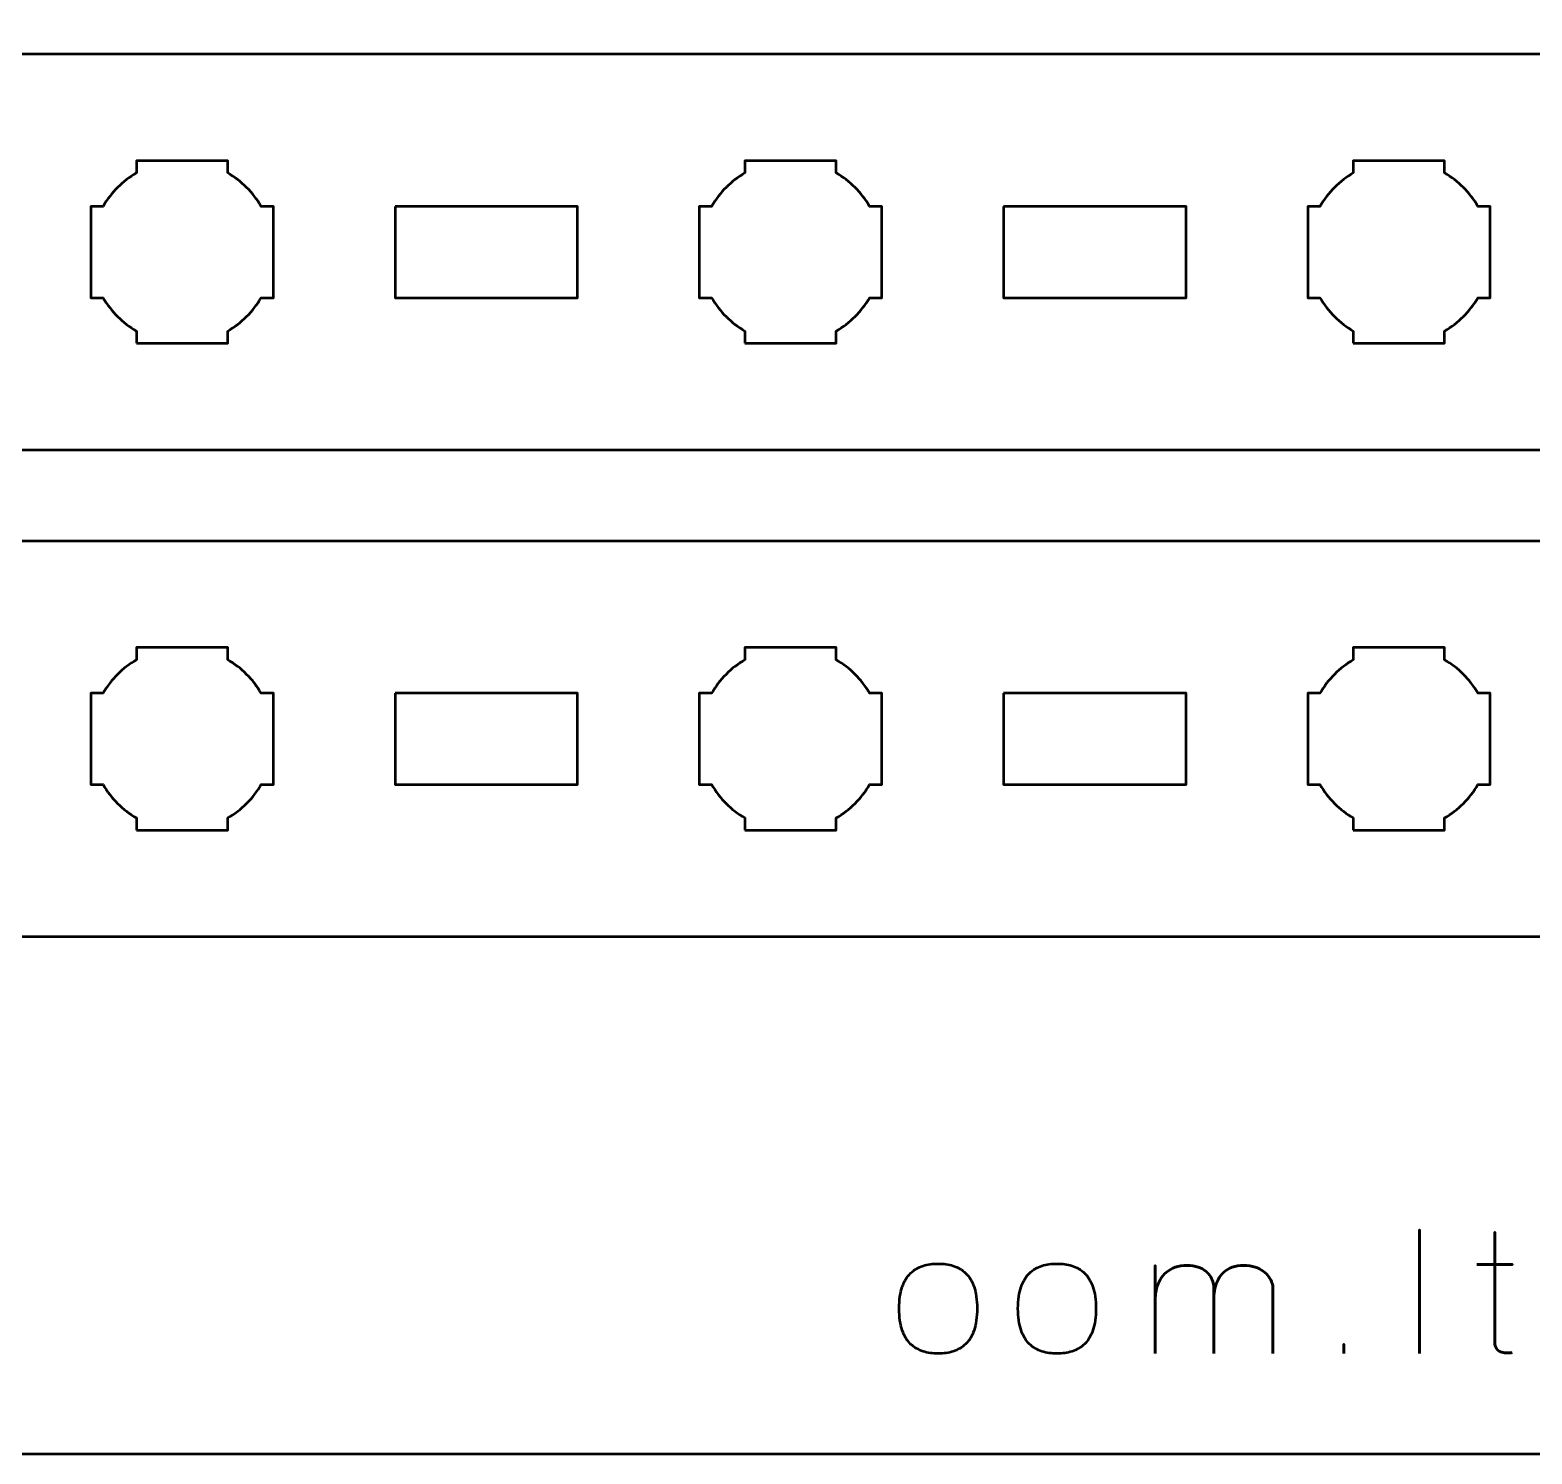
# Model space of a CAD drawing. Header units: centimetres. Extents: x -21 to 0, y -29.7 to 0.
# Drawn here: x -10 to -5.063, y -29.7 to -25.021 of the extents above; entities that cross this region are included whole.
import ezdxf

# ---------------------------------------------------------------- set-up
doc = ezdxf.new("R2010")
doc.units = ezdxf.units.CM
doc.header["$MEASUREMENT"] = 0
doc.layers.add('Layer 1', color=7, linetype='Continuous')

msp = doc.modelspace()

# ---------------------------------------------------------------- linework, layer by layer
at = {"layer": 'Layer 1', "color": 1, "lineweight": 53}
msp.add_open_spline([(-21.00003, -29.19995), (-21.00003, -29.19995), (-21.00003, -5.89992), (-21.00003, -5.89992), (-21.00003, -5.89992), (-21.00003, -5.81709), (-20.93286, -5.74992), (-20.85003, -5.74992), (-20.85003, -5.74992), (-20.7672, -5.74992), (-20.70003, -5.68275), (-20.70003, -5.59992), (-20.70003, -5.59992), (-20.70003, -5.51709), (-20.7672, -5.44992), (-20.85003, -5.44992), (-20.85003, -5.44992), (-20.93286, -5.44992), (-21.00003, -5.38275), (-21.00003, -5.29992), (-21.00003, -5.29992), (-21.00003, -5.21709), (-20.93286, -5.14992), (-20.85003, -5.14992), (-20.85003, -5.14992), (-20.7672, -5.14992), (-20.70003, -5.08275), (-20.70003, -4.99992), (-20.70003, -4.99992), (-20.70003, -4.91709), (-20.7672, -4.84992), (-20.85003, -4.84992), (-20.85003, -4.84992), (-20.93286, -4.84992), (-21.00003, -4.78275), (-21.00003, -4.69992), (-21.00003, -4.69992), (-21.00003, -4.61709), (-20.93286, -4.54992), (-20.85003, -4.54992), (-20.85003, -4.54992), (-20.7672, -4.54992), (-20.70003, -4.48275), (-20.70003, -4.39992), (-20.70003, -4.39992), (-20.70003, -4.31709), (-20.7672, -4.24992), (-20.85003, -4.24992), (-20.85003, -4.24992), (-20.93286, -4.24992), (-21.00003, -4.18275), (-21.00003, -4.09992), (-21.00003, -4.09992), (-21.00003, -4.01709), (-20.93286, -3.94992), (-20.85003, -3.94992), (-20.85003, -3.94992), (-20.7672, -3.94992), (-20.70003, -3.88275), (-20.70003, -3.79992), (-20.70003, -3.79992), (-20.70003, -3.71709), (-20.7672, -3.64992), (-20.85003, -3.64992), (-20.85003, -3.64992), (-20.93286, -3.64992), (-21.00003, -3.58275), (-21.00003, -3.49992), (-21.00003, -3.49992), (-21.00003, -3.41709), (-20.93286, -3.34992), (-20.85003, -3.34992), (-20.85003, -3.34992), (-20.7672, -3.34992), (-20.70003, -3.28275), (-20.70003, -3.19992), (-20.70003, -3.19992), (-20.70003, -3.11709), (-20.7672, -3.04992), (-20.85003, -3.04992), (-20.85003, -3.04992), (-20.93286, -3.04992), (-21.00003, -2.98275), (-21.00003, -2.89992), (-21.00003, -2.89992), (-21.00003, -2.81709), (-20.93286, -2.74992), (-20.85003, -2.74992), (-20.85003, -2.74992), (-20.7672, -2.74992), (-20.70003, -2.68275), (-20.70003, -2.59992), (-20.70003, -2.59992), (-20.70003, -2.51709), (-20.7672, -2.44992), (-20.85003, -2.44992), (-20.85003, -2.44992), (-20.93286, -2.44992), (-21.00003, -2.38275), (-21.00003, -2.29992), (-21.00003, -2.29992), (-21.00003, -2.21709), (-20.93286, -2.14992), (-20.85003, -2.14992), (-20.85003, -2.14992), (-20.7672, -2.14992), (-20.70003, -2.08275), (-20.70003, -1.99992), (-20.70003, -1.99992), (-20.70003, -1.91709), (-20.7672, -1.84992), (-20.85003, -1.84992), (-20.85003, -1.84992), (-20.93286, -1.84992), (-21.00003, -1.78275), (-21.00003, -1.69992), (-21.00003, -1.69992), (-21.00003, -1.61709), (-20.93286, -1.54992), (-20.85003, -1.54992), (-20.85003, -1.54992), (-20.7672, -1.54992), (-20.70003, -1.48275), (-20.70003, -1.39992), (-20.70003, -1.39992), (-20.70003, -1.31709), (-20.7672, -1.24992), (-20.85003, -1.24992), (-20.85003, -1.24992), (-20.93286, -1.24992), (-21.00003, -1.18275), (-21.00003, -1.09992), (-21.00003, -1.09992), (-21.00003, -1.09992), (-21.00003, -0.49992), (-21.00003, -0.49992), (-21.00003, -0.49992), (-21.00003, -0.22295), (-20.77694, 0.00004), (-20.49994, 0.00004), (-20.49994, 0.00004), (-20.49994, 0.00004), (-0.50008, 0.00004), (-0.50008, 0.00004), (-0.50008, 0.00004), (-0.22294, 0.00004), (0.00002, -0.22295), (0.00002, -0.49992), (0.00002, -0.49992), (0.00002, -0.49992), (0.00002, -29.19995), (0.00002, -29.19995), (0.00002, -29.19995), (0.00002, -29.47695), (-0.22294, -29.70004), (-0.50008, -29.70004), (-0.50008, -29.70004), (-0.50008, -29.70004), (-20.49994, -29.70004), (-20.49994, -29.70004), (-20.49994, -29.70004), (-20.77694, -29.70004), (-21.00003, -29.47695), (-21.00003, -29.19995)], degree=3, knots=[0, 0, 0, 0, 0.0243902, 0.0243902, 0.0243902, 0.0243902, 0.0487805, 0.0487805, 0.0487805, 0.0487805, 0.0731707, 0.0731707, 0.0731707, 0.0731707, 0.097561, 0.097561, 0.097561, 0.097561, 0.1219512, 0.1219512, 0.1219512, 0.1219512, 0.1463415, 0.1463415, 0.1463415, 0.1463415, 0.1707317, 0.1707317, 0.1707317, 0.1707317, 0.195122, 0.195122, 0.195122, 0.195122, 0.2195122, 0.2195122, 0.2195122, 0.2195122, 0.2439024, 0.2439024, 0.2439024, 0.2439024, 0.2682927, 0.2682927, 0.2682927, 0.2682927, 0.2926829, 0.2926829, 0.2926829, 0.2926829, 0.3170732, 0.3170732, 0.3170732, 0.3170732, 0.3414634, 0.3414634, 0.3414634, 0.3414634, 0.3658537, 0.3658537, 0.3658537, 0.3658537, 0.3902439, 0.3902439, 0.3902439, 0.3902439, 0.4146341, 0.4146341, 0.4146341, 0.4146341, 0.4390244, 0.4390244, 0.4390244, 0.4390244, 0.4634146, 0.4634146, 0.4634146, 0.4634146, 0.4878049, 0.4878049, 0.4878049, 0.4878049, 0.5121951, 0.5121951, 0.5121951, 0.5121951, 0.5365854, 0.5365854, 0.5365854, 0.5365854, 0.5609756, 0.5609756, 0.5609756, 0.5609756, 0.5853659, 0.5853659, 0.5853659, 0.5853659, 0.6097561, 0.6097561, 0.6097561, 0.6097561, 0.6341463, 0.6341463, 0.6341463, 0.6341463, 0.6585366, 0.6585366, 0.6585366, 0.6585366, 0.6829268, 0.6829268, 0.6829268, 0.6829268, 0.7073171, 0.7073171, 0.7073171, 0.7073171, 0.7317073, 0.7317073, 0.7317073, 0.7317073, 0.7560976, 0.7560976, 0.7560976, 0.7560976, 0.7804878, 0.7804878, 0.7804878, 0.7804878, 0.804878, 0.804878, 0.804878, 0.804878, 0.8292683, 0.8292683, 0.8292683, 0.8292683, 0.8536585, 0.8536585, 0.8536585, 0.8536585, 0.8780488, 0.8780488, 0.8780488, 0.8780488, 0.902439, 0.902439, 0.902439, 0.902439, 0.9268293, 0.9268293, 0.9268293, 0.9268293, 0.9512195, 0.9512195, 0.9512195, 0.9512195, 0.9756098, 0.9756098, 0.9756098, 0.9756098, 1, 1, 1, 1], dxfattribs=at)
at = {"layer": 'Layer 1', "color": 3, "lineweight": 53}
for points in [[(-19.64997, -25.09999), (-19.64997, -25.09999), (-1.35004, -25.09999), (-1.35004, -25.09999), (-1.35004, -25.09999), (-1.07304, -25.09999), (-0.84994, -25.32308), (-0.84994, -25.60008), (-0.84994, -25.60008), (-0.84994, -25.60008), (-0.84994, -25.90009), (-0.84994, -25.90009), (-0.84994, -25.90009), (-0.84994, -26.17705), (-1.07304, -26.40001), (-1.35004, -26.40001), (-1.35004, -26.40001), (-1.35004, -26.40001), (-19.64997, -26.40001), (-19.64997, -26.40001), (-19.64997, -26.40001), (-19.92697, -26.40001), (-20.15006, -26.17705), (-20.15006, -25.90009), (-20.15006, -25.90009), (-20.15006, -25.90009), (-20.15006, -25.60008), (-20.15006, -25.60008), (-20.15006, -25.60008), (-20.15006, -25.32308), (-19.92697, -25.09999), (-19.64997, -25.09999)], [(-19.64997, -26.69999), (-19.64997, -26.69999), (-1.35004, -26.69999), (-1.35004, -26.69999), (-1.35004, -26.69999), (-1.07304, -26.69999), (-0.84994, -26.92308), (-0.84994, -27.20008), (-0.84994, -27.20008), (-0.84994, -27.20008), (-0.84994, -27.50009), (-0.84994, -27.50009), (-0.84994, -27.50009), (-0.84994, -27.77705), (-1.07304, -28.00001), (-1.35004, -28.00001), (-1.35004, -28.00001), (-1.35004, -28.00001), (-19.64997, -28.00001), (-19.64997, -28.00001), (-19.64997, -28.00001), (-19.92697, -28.00001), (-20.15006, -27.77705), (-20.15006, -27.50009), (-20.15006, -27.50009), (-20.15006, -27.50009), (-20.15006, -27.20008), (-20.15006, -27.20008), (-20.15006, -27.20008), (-20.15006, -26.92308), (-19.92697, -26.69999), (-19.64997, -26.69999)]]:
    msp.add_open_spline(points, degree=3, knots=[0, 0, 0, 0, 0.125, 0.125, 0.125, 0.125, 0.25, 0.25, 0.25, 0.25, 0.375, 0.375, 0.375, 0.375, 0.5, 0.5, 0.5, 0.5, 0.625, 0.625, 0.625, 0.625, 0.75, 0.75, 0.75, 0.75, 0.875, 0.875, 0.875, 0.875, 1, 1, 1, 1], dxfattribs=at)
at = {"layer": 'Layer 1', "lineweight": 53}
for points, knots in [([(-9.65009, -26.05002), (-9.65009, -26.05002), (-9.65009, -26.00991), (-9.65009, -26.00991), (-9.65009, -26.00991), (-9.69556, -25.98359), (-9.73349, -25.94556), (-9.75995, -25.90009), (-9.75995, -25.90009), (-9.75995, -25.90009), (-9.80002, -25.90009), (-9.80002, -25.90009), (-9.80002, -25.90009), (-9.80002, -25.90009), (-9.80002, -25.75001), (-9.80002, -25.75001), (-9.80002, -25.75001), (-9.80002, -25.75001), (-9.80002, -25.60008), (-9.80002, -25.60008), (-9.80002, -25.60008), (-9.80002, -25.60008), (-9.75995, -25.60008), (-9.75995, -25.60008), (-9.75995, -25.60008), (-9.73349, -25.55447), (-9.69556, -25.51655), (-9.65009, -25.49023), (-9.65009, -25.49023), (-9.65009, -25.49023), (-9.65009, -25.45001), (-9.65009, -25.45001), (-9.65009, -25.45001), (-9.65009, -25.45001), (-9.50002, -25.45001), (-9.50002, -25.45001), (-9.50002, -25.45001), (-9.50002, -25.45001), (-9.35009, -25.45001), (-9.35009, -25.45001), (-9.35009, -25.45001), (-9.35009, -25.45001), (-9.35009, -25.49023), (-9.35009, -25.49023), (-9.35009, -25.49023), (-9.30451, -25.51655), (-9.26659, -25.55447), (-9.24013, -25.60008), (-9.24013, -25.60008), (-9.24013, -25.60008), (-9.20005, -25.60008), (-9.20005, -25.60008), (-9.20005, -25.60008), (-9.20005, -25.60008), (-9.20005, -25.75001), (-9.20005, -25.75001), (-9.20005, -25.75001), (-9.20005, -25.75001), (-9.20005, -25.90009), (-9.20005, -25.90009), (-9.20005, -25.90009), (-9.20005, -25.90009), (-9.24013, -25.90009), (-9.24013, -25.90009), (-9.24013, -25.90009), (-9.26659, -25.94556), (-9.30451, -25.98359), (-9.35009, -26.00991), (-9.35009, -26.00991), (-9.35009, -26.00991), (-9.35009, -26.05002), (-9.35009, -26.05002), (-9.35009, -26.05002), (-9.35009, -26.05002), (-9.50002, -26.05002), (-9.50002, -26.05002), (-9.50002, -26.05002), (-9.50002, -26.05002), (-9.65009, -26.05002), (-9.65009, -26.05002)], [0, 0, 0, 0, 0.05, 0.05, 0.05, 0.05, 0.1, 0.1, 0.1, 0.1, 0.15, 0.15, 0.15, 0.15, 0.2, 0.2, 0.2, 0.2, 0.25, 0.25, 0.25, 0.25, 0.3, 0.3, 0.3, 0.3, 0.35, 0.35, 0.35, 0.35, 0.4, 0.4, 0.4, 0.4, 0.45, 0.45, 0.45, 0.45, 0.5, 0.5, 0.5, 0.5, 0.55, 0.55, 0.55, 0.55, 0.6, 0.6, 0.6, 0.6, 0.65, 0.65, 0.65, 0.65, 0.7, 0.7, 0.7, 0.7, 0.75, 0.75, 0.75, 0.75, 0.8, 0.8, 0.8, 0.8, 0.85, 0.85, 0.85, 0.85, 0.9, 0.9, 0.9, 0.9, 0.95, 0.95, 0.95, 0.95, 1, 1, 1, 1]), ([(-7.65002, -26.05002), (-7.65002, -26.05002), (-7.65002, -26.00991), (-7.65002, -26.00991), (-7.65002, -26.00991), (-7.69563, -25.98359), (-7.73352, -25.94556), (-7.75984, -25.90009), (-7.75984, -25.90009), (-7.75984, -25.90009), (-7.80009, -25.90009), (-7.80009, -25.90009), (-7.80009, -25.90009), (-7.80009, -25.90009), (-7.80009, -25.75001), (-7.80009, -25.75001), (-7.80009, -25.75001), (-7.80009, -25.75001), (-7.80009, -25.60008), (-7.80009, -25.60008), (-7.80009, -25.60008), (-7.80009, -25.60008), (-7.75984, -25.60008), (-7.75984, -25.60008), (-7.75984, -25.60008), (-7.73352, -25.55447), (-7.69563, -25.51655), (-7.65002, -25.49023), (-7.65002, -25.49023), (-7.65002, -25.49023), (-7.65002, -25.45001), (-7.65002, -25.45001), (-7.65002, -25.45001), (-7.65002, -25.45001), (-7.50009, -25.45001), (-7.50009, -25.45001), (-7.50009, -25.45001), (-7.50009, -25.45001), (-7.35002, -25.45001), (-7.35002, -25.45001), (-7.35002, -25.45001), (-7.35002, -25.45001), (-7.35002, -25.49023), (-7.35002, -25.49023), (-7.35002, -25.49023), (-7.30454, -25.51655), (-7.26651, -25.55447), (-7.2402, -25.60008), (-7.2402, -25.60008), (-7.2402, -25.60008), (-7.20008, -25.60008), (-7.20008, -25.60008), (-7.20008, -25.60008), (-7.20008, -25.60008), (-7.20008, -25.75001), (-7.20008, -25.75001), (-7.20008, -25.75001), (-7.20008, -25.75001), (-7.20008, -25.90009), (-7.20008, -25.90009), (-7.20008, -25.90009), (-7.20008, -25.90009), (-7.2402, -25.90009), (-7.2402, -25.90009), (-7.2402, -25.90009), (-7.26651, -25.94556), (-7.30454, -25.98359), (-7.35002, -26.00991), (-7.35002, -26.00991), (-7.35002, -26.00991), (-7.35002, -26.05002), (-7.35002, -26.05002), (-7.35002, -26.05002), (-7.35002, -26.05002), (-7.50009, -26.05002), (-7.50009, -26.05002), (-7.50009, -26.05002), (-7.50009, -26.05002), (-7.65002, -26.05002), (-7.65002, -26.05002)], [0, 0, 0, 0, 0.05, 0.05, 0.05, 0.05, 0.1, 0.1, 0.1, 0.1, 0.15, 0.15, 0.15, 0.15, 0.2, 0.2, 0.2, 0.2, 0.25, 0.25, 0.25, 0.25, 0.3, 0.3, 0.3, 0.3, 0.35, 0.35, 0.35, 0.35, 0.4, 0.4, 0.4, 0.4, 0.45, 0.45, 0.45, 0.45, 0.5, 0.5, 0.5, 0.5, 0.55, 0.55, 0.55, 0.55, 0.6, 0.6, 0.6, 0.6, 0.65, 0.65, 0.65, 0.65, 0.7, 0.7, 0.7, 0.7, 0.75, 0.75, 0.75, 0.75, 0.8, 0.8, 0.8, 0.8, 0.85, 0.85, 0.85, 0.85, 0.9, 0.9, 0.9, 0.9, 0.95, 0.95, 0.95, 0.95, 1, 1, 1, 1]), ([(-5.65009, -26.05002), (-5.65009, -26.05002), (-5.65009, -26.00991), (-5.65009, -26.00991), (-5.65009, -26.00991), (-5.69556, -25.98359), (-5.73359, -25.94556), (-5.7599, -25.90009), (-5.7599, -25.90009), (-5.7599, -25.90009), (-5.80002, -25.90009), (-5.80002, -25.90009), (-5.80002, -25.90009), (-5.80002, -25.90009), (-5.80002, -25.75001), (-5.80002, -25.75001), (-5.80002, -25.75001), (-5.80002, -25.75001), (-5.80002, -25.60008), (-5.80002, -25.60008), (-5.80002, -25.60008), (-5.80002, -25.60008), (-5.7599, -25.60008), (-5.7599, -25.60008), (-5.7599, -25.60008), (-5.73359, -25.55447), (-5.69556, -25.51655), (-5.65009, -25.49023), (-5.65009, -25.49023), (-5.65009, -25.49023), (-5.65009, -25.45001), (-5.65009, -25.45001), (-5.65009, -25.45001), (-5.65009, -25.45001), (-5.50001, -25.45001), (-5.50001, -25.45001), (-5.50001, -25.45001), (-5.50001, -25.45001), (-5.35008, -25.45001), (-5.35008, -25.45001), (-5.35008, -25.45001), (-5.35008, -25.45001), (-5.35008, -25.49023), (-5.35008, -25.49023), (-5.35008, -25.49023), (-5.30447, -25.51655), (-5.26658, -25.55447), (-5.24023, -25.60008), (-5.24023, -25.60008), (-5.24023, -25.60008), (-5.20001, -25.60008), (-5.20001, -25.60008), (-5.20001, -25.60008), (-5.20001, -25.60008), (-5.20001, -25.75001), (-5.20001, -25.75001), (-5.20001, -25.75001), (-5.20001, -25.75001), (-5.20001, -25.90009), (-5.20001, -25.90009), (-5.20001, -25.90009), (-5.20001, -25.90009), (-5.24023, -25.90009), (-5.24023, -25.90009), (-5.24023, -25.90009), (-5.26658, -25.94556), (-5.30447, -25.98359), (-5.35008, -26.00991), (-5.35008, -26.00991), (-5.35008, -26.00991), (-5.35008, -26.05002), (-5.35008, -26.05002), (-5.35008, -26.05002), (-5.35008, -26.05002), (-5.50001, -26.05002), (-5.50001, -26.05002), (-5.50001, -26.05002), (-5.50001, -26.05002), (-5.65009, -26.05002), (-5.65009, -26.05002)], [0, 0, 0, 0, 0.05, 0.05, 0.05, 0.05, 0.1, 0.1, 0.1, 0.1, 0.15, 0.15, 0.15, 0.15, 0.2, 0.2, 0.2, 0.2, 0.25, 0.25, 0.25, 0.25, 0.3, 0.3, 0.3, 0.3, 0.35, 0.35, 0.35, 0.35, 0.4, 0.4, 0.4, 0.4, 0.45, 0.45, 0.45, 0.45, 0.5, 0.5, 0.5, 0.5, 0.55, 0.55, 0.55, 0.55, 0.6, 0.6, 0.6, 0.6, 0.65, 0.65, 0.65, 0.65, 0.7, 0.7, 0.7, 0.7, 0.75, 0.75, 0.75, 0.75, 0.8, 0.8, 0.8, 0.8, 0.85, 0.85, 0.85, 0.85, 0.9, 0.9, 0.9, 0.9, 0.95, 0.95, 0.95, 0.95, 1, 1, 1, 1]), ([(-8.8, -25.60008), (-8.8, -25.60008), (-8.2, -25.60008), (-8.2, -25.60008), (-8.2, -25.60008), (-8.2, -25.60008), (-8.2, -25.90009), (-8.2, -25.90009), (-8.2, -25.90009), (-8.2, -25.90009), (-8.8, -25.90009), (-8.8, -25.90009), (-8.8, -25.90009), (-8.8, -25.90009), (-8.8, -25.60008), (-8.8, -25.60008)], [0, 0, 0, 0, 0.25, 0.25, 0.25, 0.25, 0.5, 0.5, 0.5, 0.5, 0.75, 0.75, 0.75, 0.75, 1, 1, 1, 1]), ([(-6.80004, -25.60008), (-6.80004, -25.60008), (-6.20003, -25.60008), (-6.20003, -25.60008), (-6.20003, -25.60008), (-6.20003, -25.60008), (-6.20003, -25.90009), (-6.20003, -25.90009), (-6.20003, -25.90009), (-6.20003, -25.90009), (-6.80004, -25.90009), (-6.80004, -25.90009), (-6.80004, -25.90009), (-6.80004, -25.90009), (-6.80004, -25.60008), (-6.80004, -25.60008)], [0, 0, 0, 0, 0.25, 0.25, 0.25, 0.25, 0.5, 0.5, 0.5, 0.5, 0.75, 0.75, 0.75, 0.75, 1, 1, 1, 1]), ([(-9.65009, -27.65002), (-9.65009, -27.65002), (-9.65009, -27.60991), (-9.65009, -27.60991), (-9.65009, -27.60991), (-9.69556, -27.58359), (-9.73349, -27.54556), (-9.75995, -27.50009), (-9.75995, -27.50009), (-9.75995, -27.50009), (-9.80002, -27.50009), (-9.80002, -27.50009), (-9.80002, -27.50009), (-9.80002, -27.50009), (-9.80002, -27.35001), (-9.80002, -27.35001), (-9.80002, -27.35001), (-9.80002, -27.35001), (-9.80002, -27.20008), (-9.80002, -27.20008), (-9.80002, -27.20008), (-9.80002, -27.20008), (-9.75995, -27.20008), (-9.75995, -27.20008), (-9.75995, -27.20008), (-9.73349, -27.15447), (-9.69556, -27.11655), (-9.65009, -27.09023), (-9.65009, -27.09023), (-9.65009, -27.09023), (-9.65009, -27.05001), (-9.65009, -27.05001), (-9.65009, -27.05001), (-9.65009, -27.05001), (-9.50002, -27.05001), (-9.50002, -27.05001), (-9.50002, -27.05001), (-9.50002, -27.05001), (-9.35009, -27.05001), (-9.35009, -27.05001), (-9.35009, -27.05001), (-9.35009, -27.05001), (-9.35009, -27.09023), (-9.35009, -27.09023), (-9.35009, -27.09023), (-9.30451, -27.11655), (-9.26659, -27.15447), (-9.24013, -27.20008), (-9.24013, -27.20008), (-9.24013, -27.20008), (-9.20005, -27.20008), (-9.20005, -27.20008), (-9.20005, -27.20008), (-9.20005, -27.20008), (-9.20005, -27.35001), (-9.20005, -27.35001), (-9.20005, -27.35001), (-9.20005, -27.35001), (-9.20005, -27.50009), (-9.20005, -27.50009), (-9.20005, -27.50009), (-9.20005, -27.50009), (-9.24013, -27.50009), (-9.24013, -27.50009), (-9.24013, -27.50009), (-9.26659, -27.54556), (-9.30451, -27.58359), (-9.35009, -27.60991), (-9.35009, -27.60991), (-9.35009, -27.60991), (-9.35009, -27.65002), (-9.35009, -27.65002), (-9.35009, -27.65002), (-9.35009, -27.65002), (-9.50002, -27.65002), (-9.50002, -27.65002), (-9.50002, -27.65002), (-9.50002, -27.65002), (-9.65009, -27.65002), (-9.65009, -27.65002)], [0, 0, 0, 0, 0.05, 0.05, 0.05, 0.05, 0.1, 0.1, 0.1, 0.1, 0.15, 0.15, 0.15, 0.15, 0.2, 0.2, 0.2, 0.2, 0.25, 0.25, 0.25, 0.25, 0.3, 0.3, 0.3, 0.3, 0.35, 0.35, 0.35, 0.35, 0.4, 0.4, 0.4, 0.4, 0.45, 0.45, 0.45, 0.45, 0.5, 0.5, 0.5, 0.5, 0.55, 0.55, 0.55, 0.55, 0.6, 0.6, 0.6, 0.6, 0.65, 0.65, 0.65, 0.65, 0.7, 0.7, 0.7, 0.7, 0.75, 0.75, 0.75, 0.75, 0.8, 0.8, 0.8, 0.8, 0.85, 0.85, 0.85, 0.85, 0.9, 0.9, 0.9, 0.9, 0.95, 0.95, 0.95, 0.95, 1, 1, 1, 1]), ([(-7.65002, -27.65002), (-7.65002, -27.65002), (-7.65002, -27.60991), (-7.65002, -27.60991), (-7.65002, -27.60991), (-7.69563, -27.58359), (-7.73352, -27.54556), (-7.75984, -27.50009), (-7.75984, -27.50009), (-7.75984, -27.50009), (-7.80009, -27.50009), (-7.80009, -27.50009), (-7.80009, -27.50009), (-7.80009, -27.50009), (-7.80009, -27.35001), (-7.80009, -27.35001), (-7.80009, -27.35001), (-7.80009, -27.35001), (-7.80009, -27.20008), (-7.80009, -27.20008), (-7.80009, -27.20008), (-7.80009, -27.20008), (-7.75984, -27.20008), (-7.75984, -27.20008), (-7.75984, -27.20008), (-7.73352, -27.15447), (-7.69563, -27.11655), (-7.65002, -27.09023), (-7.65002, -27.09023), (-7.65002, -27.09023), (-7.65002, -27.05001), (-7.65002, -27.05001), (-7.65002, -27.05001), (-7.65002, -27.05001), (-7.50009, -27.05001), (-7.50009, -27.05001), (-7.50009, -27.05001), (-7.50009, -27.05001), (-7.35002, -27.05001), (-7.35002, -27.05001), (-7.35002, -27.05001), (-7.35002, -27.05001), (-7.35002, -27.09023), (-7.35002, -27.09023), (-7.35002, -27.09023), (-7.30454, -27.11655), (-7.26651, -27.15447), (-7.2402, -27.20008), (-7.2402, -27.20008), (-7.2402, -27.20008), (-7.20008, -27.20008), (-7.20008, -27.20008), (-7.20008, -27.20008), (-7.20008, -27.20008), (-7.20008, -27.35001), (-7.20008, -27.35001), (-7.20008, -27.35001), (-7.20008, -27.35001), (-7.20008, -27.50009), (-7.20008, -27.50009), (-7.20008, -27.50009), (-7.20008, -27.50009), (-7.2402, -27.50009), (-7.2402, -27.50009), (-7.2402, -27.50009), (-7.26651, -27.54556), (-7.30454, -27.58359), (-7.35002, -27.60991), (-7.35002, -27.60991), (-7.35002, -27.60991), (-7.35002, -27.65002), (-7.35002, -27.65002), (-7.35002, -27.65002), (-7.35002, -27.65002), (-7.50009, -27.65002), (-7.50009, -27.65002), (-7.50009, -27.65002), (-7.50009, -27.65002), (-7.65002, -27.65002), (-7.65002, -27.65002)], [0, 0, 0, 0, 0.05, 0.05, 0.05, 0.05, 0.1, 0.1, 0.1, 0.1, 0.15, 0.15, 0.15, 0.15, 0.2, 0.2, 0.2, 0.2, 0.25, 0.25, 0.25, 0.25, 0.3, 0.3, 0.3, 0.3, 0.35, 0.35, 0.35, 0.35, 0.4, 0.4, 0.4, 0.4, 0.45, 0.45, 0.45, 0.45, 0.5, 0.5, 0.5, 0.5, 0.55, 0.55, 0.55, 0.55, 0.6, 0.6, 0.6, 0.6, 0.65, 0.65, 0.65, 0.65, 0.7, 0.7, 0.7, 0.7, 0.75, 0.75, 0.75, 0.75, 0.8, 0.8, 0.8, 0.8, 0.85, 0.85, 0.85, 0.85, 0.9, 0.9, 0.9, 0.9, 0.95, 0.95, 0.95, 0.95, 1, 1, 1, 1]), ([(-5.65009, -27.65002), (-5.65009, -27.65002), (-5.65009, -27.60991), (-5.65009, -27.60991), (-5.65009, -27.60991), (-5.69556, -27.58359), (-5.73359, -27.54556), (-5.7599, -27.50009), (-5.7599, -27.50009), (-5.7599, -27.50009), (-5.80002, -27.50009), (-5.80002, -27.50009), (-5.80002, -27.50009), (-5.80002, -27.50009), (-5.80002, -27.35001), (-5.80002, -27.35001), (-5.80002, -27.35001), (-5.80002, -27.35001), (-5.80002, -27.20008), (-5.80002, -27.20008), (-5.80002, -27.20008), (-5.80002, -27.20008), (-5.7599, -27.20008), (-5.7599, -27.20008), (-5.7599, -27.20008), (-5.73359, -27.15447), (-5.69556, -27.11655), (-5.65009, -27.09023), (-5.65009, -27.09023), (-5.65009, -27.09023), (-5.65009, -27.05001), (-5.65009, -27.05001), (-5.65009, -27.05001), (-5.65009, -27.05001), (-5.50001, -27.05001), (-5.50001, -27.05001), (-5.50001, -27.05001), (-5.50001, -27.05001), (-5.35008, -27.05001), (-5.35008, -27.05001), (-5.35008, -27.05001), (-5.35008, -27.05001), (-5.35008, -27.09023), (-5.35008, -27.09023), (-5.35008, -27.09023), (-5.30447, -27.11655), (-5.26658, -27.15447), (-5.24023, -27.20008), (-5.24023, -27.20008), (-5.24023, -27.20008), (-5.20001, -27.20008), (-5.20001, -27.20008), (-5.20001, -27.20008), (-5.20001, -27.20008), (-5.20001, -27.35001), (-5.20001, -27.35001), (-5.20001, -27.35001), (-5.20001, -27.35001), (-5.20001, -27.50009), (-5.20001, -27.50009), (-5.20001, -27.50009), (-5.20001, -27.50009), (-5.24023, -27.50009), (-5.24023, -27.50009), (-5.24023, -27.50009), (-5.26658, -27.54556), (-5.30447, -27.58359), (-5.35008, -27.60991), (-5.35008, -27.60991), (-5.35008, -27.60991), (-5.35008, -27.65002), (-5.35008, -27.65002), (-5.35008, -27.65002), (-5.35008, -27.65002), (-5.50001, -27.65002), (-5.50001, -27.65002), (-5.50001, -27.65002), (-5.50001, -27.65002), (-5.65009, -27.65002), (-5.65009, -27.65002)], [0, 0, 0, 0, 0.05, 0.05, 0.05, 0.05, 0.1, 0.1, 0.1, 0.1, 0.15, 0.15, 0.15, 0.15, 0.2, 0.2, 0.2, 0.2, 0.25, 0.25, 0.25, 0.25, 0.3, 0.3, 0.3, 0.3, 0.35, 0.35, 0.35, 0.35, 0.4, 0.4, 0.4, 0.4, 0.45, 0.45, 0.45, 0.45, 0.5, 0.5, 0.5, 0.5, 0.55, 0.55, 0.55, 0.55, 0.6, 0.6, 0.6, 0.6, 0.65, 0.65, 0.65, 0.65, 0.7, 0.7, 0.7, 0.7, 0.75, 0.75, 0.75, 0.75, 0.8, 0.8, 0.8, 0.8, 0.85, 0.85, 0.85, 0.85, 0.9, 0.9, 0.9, 0.9, 0.95, 0.95, 0.95, 0.95, 1, 1, 1, 1]), ([(-8.8, -27.20008), (-8.8, -27.20008), (-8.2, -27.20008), (-8.2, -27.20008), (-8.2, -27.20008), (-8.2, -27.20008), (-8.2, -27.50009), (-8.2, -27.50009), (-8.2, -27.50009), (-8.2, -27.50009), (-8.8, -27.50009), (-8.8, -27.50009), (-8.8, -27.50009), (-8.8, -27.50009), (-8.8, -27.20008), (-8.8, -27.20008)], [0, 0, 0, 0, 0.25, 0.25, 0.25, 0.25, 0.5, 0.5, 0.5, 0.5, 0.75, 0.75, 0.75, 0.75, 1, 1, 1, 1]), ([(-6.80004, -27.20008), (-6.80004, -27.20008), (-6.20003, -27.20008), (-6.20003, -27.20008), (-6.20003, -27.20008), (-6.20003, -27.20008), (-6.20003, -27.50009), (-6.20003, -27.50009), (-6.20003, -27.50009), (-6.20003, -27.50009), (-6.80004, -27.50009), (-6.80004, -27.50009), (-6.80004, -27.50009), (-6.80004, -27.50009), (-6.80004, -27.20008), (-6.80004, -27.20008)], [0, 0, 0, 0, 0.25, 0.25, 0.25, 0.25, 0.5, 0.5, 0.5, 0.5, 0.75, 0.75, 0.75, 0.75, 1, 1, 1, 1])]:
    msp.add_open_spline(points, degree=3, knots=knots, dxfattribs=at)
at = {"layer": 'Layer 1', "color": 5, "lineweight": 53}
for points, knots in [([(-5.43221, -29.36992), (-5.43221, -29.36992), (-5.43221, -28.96296), (-5.43221, -28.96296), (-5.43221, -28.96296), (-5.43221, -28.96296), (-5.43221, -29.36992), (-5.43221, -29.36992)], [0, 0, 0, 0, 0.5, 0.5, 0.5, 0.5, 1, 1, 1, 1]), ([(-5.12741, -29.3671), (-5.13437, -29.36766), (-5.14133, -29.36785), (-5.14811, -29.36766), (-5.14811, -29.36766), (-5.15488, -29.36747), (-5.161, -29.36644), (-5.16655, -29.36437), (-5.16655, -29.36437), (-5.1721, -29.36239), (-5.17652, -29.35882), (-5.1799, -29.35374), (-5.1799, -29.35374), (-5.1832, -29.34866), (-5.18489, -29.34142), (-5.18498, -29.3321), (-5.18498, -29.3321), (-5.18498, -29.32768), (-5.18498, -29.32016), (-5.18498, -29.30962), (-5.18498, -29.30962), (-5.18498, -29.29899), (-5.18498, -29.28619), (-5.18498, -29.27105), (-5.18498, -29.27105), (-5.18498, -29.2559), (-5.18498, -29.23935), (-5.18498, -29.22138), (-5.18498, -29.22138), (-5.18498, -29.20341), (-5.18498, -29.18488), (-5.18498, -29.16569), (-5.18498, -29.16569), (-5.18498, -29.1465), (-5.18498, -29.12759), (-5.18498, -29.10887), (-5.18498, -29.10887), (-5.18498, -29.09015), (-5.18498, -29.07255), (-5.18498, -29.056), (-5.18498, -29.056), (-5.18498, -29.03944), (-5.18498, -29.02476), (-5.18498, -29.01207), (-5.18498, -29.01207), (-5.18498, -28.99927), (-5.18498, -28.9893), (-5.18498, -28.98196), (-5.18498, -28.98196), (-5.18498, -28.97472), (-5.18498, -28.97095), (-5.18498, -28.97086), (-5.18498, -28.97086), (-5.18498, -28.97095), (-5.18498, -28.97472), (-5.18498, -28.98196), (-5.18498, -28.98196), (-5.18498, -28.9893), (-5.18498, -28.99927), (-5.18498, -29.01207), (-5.18498, -29.01207), (-5.18498, -29.02476), (-5.18498, -29.03944), (-5.18498, -29.056), (-5.18498, -29.056), (-5.18498, -29.07255), (-5.18498, -29.09015), (-5.18498, -29.10887), (-5.18498, -29.10887), (-5.18498, -29.12759), (-5.18498, -29.1465), (-5.18498, -29.16569), (-5.18498, -29.16569), (-5.18498, -29.18488), (-5.18498, -29.20341), (-5.18498, -29.22138), (-5.18498, -29.22138), (-5.18498, -29.23935), (-5.18498, -29.2559), (-5.18498, -29.27105), (-5.18498, -29.27105), (-5.18498, -29.28619), (-5.18498, -29.29899), (-5.18498, -29.30962), (-5.18498, -29.30962), (-5.18498, -29.32016), (-5.18498, -29.32768), (-5.18498, -29.3321), (-5.18498, -29.3321), (-5.18489, -29.34142), (-5.1832, -29.34866), (-5.1799, -29.35374), (-5.1799, -29.35374), (-5.17652, -29.35882), (-5.1721, -29.36239), (-5.16655, -29.36437), (-5.16655, -29.36437), (-5.161, -29.36644), (-5.15488, -29.36747), (-5.14811, -29.36766), (-5.14811, -29.36766), (-5.14133, -29.36785), (-5.13437, -29.36766), (-5.12741, -29.3671)], [0, 0, 0, 0, 0.0384615, 0.0384615, 0.0384615, 0.0384615, 0.0769231, 0.0769231, 0.0769231, 0.0769231, 0.1153846, 0.1153846, 0.1153846, 0.1153846, 0.1538462, 0.1538462, 0.1538462, 0.1538462, 0.1923077, 0.1923077, 0.1923077, 0.1923077, 0.2307692, 0.2307692, 0.2307692, 0.2307692, 0.2692308, 0.2692308, 0.2692308, 0.2692308, 0.3076923, 0.3076923, 0.3076923, 0.3076923, 0.3461538, 0.3461538, 0.3461538, 0.3461538, 0.3846154, 0.3846154, 0.3846154, 0.3846154, 0.4230769, 0.4230769, 0.4230769, 0.4230769, 0.4615385, 0.4615385, 0.4615385, 0.4615385, 0.5, 0.5, 0.5, 0.5, 0.5384615, 0.5384615, 0.5384615, 0.5384615, 0.5769231, 0.5769231, 0.5769231, 0.5769231, 0.6153846, 0.6153846, 0.6153846, 0.6153846, 0.6538462, 0.6538462, 0.6538462, 0.6538462, 0.6923077, 0.6923077, 0.6923077, 0.6923077, 0.7307692, 0.7307692, 0.7307692, 0.7307692, 0.7692308, 0.7692308, 0.7692308, 0.7692308, 0.8076923, 0.8076923, 0.8076923, 0.8076923, 0.8461538, 0.8461538, 0.8461538, 0.8461538, 0.8846154, 0.8846154, 0.8846154, 0.8846154, 0.9230769, 0.9230769, 0.9230769, 0.9230769, 0.9615385, 0.9615385, 0.9615385, 0.9615385, 1, 1, 1, 1]), ([(-7.0149, -29.36992), (-6.99712, -29.37001), (-6.98057, -29.36776), (-6.96514, -29.36296), (-6.96514, -29.36296), (-6.94971, -29.35816), (-6.93607, -29.35016), (-6.9244, -29.33897), (-6.9244, -29.33897), (-6.91264, -29.32778), (-6.90352, -29.31263), (-6.89684, -29.29344), (-6.89684, -29.29344), (-6.89026, -29.27434), (-6.88687, -29.25054), (-6.88677, -29.22204), (-6.88677, -29.22204), (-6.88687, -29.19363), (-6.89026, -29.16992), (-6.89684, -29.15092), (-6.89684, -29.15092), (-6.90352, -29.13191), (-6.91264, -29.11677), (-6.9244, -29.10557), (-6.9244, -29.10557), (-6.93607, -29.09447), (-6.94971, -29.08648), (-6.96514, -29.08168), (-6.96514, -29.08168), (-6.98057, -29.07688), (-6.99712, -29.07462), (-7.0149, -29.07472), (-7.0149, -29.07472), (-7.03249, -29.07462), (-7.04905, -29.07688), (-7.06448, -29.08168), (-7.06448, -29.08168), (-7.07991, -29.08648), (-7.09345, -29.09447), (-7.10521, -29.10557), (-7.10521, -29.10557), (-7.11697, -29.11677), (-7.12619, -29.13191), (-7.13287, -29.15092), (-7.13287, -29.15092), (-7.13955, -29.16992), (-7.14294, -29.19363), (-7.14303, -29.22204), (-7.14303, -29.22204), (-7.14294, -29.25054), (-7.13955, -29.27434), (-7.13287, -29.29344), (-7.13287, -29.29344), (-7.12619, -29.31263), (-7.11697, -29.32778), (-7.10521, -29.33897), (-7.10521, -29.33897), (-7.09345, -29.35016), (-7.07991, -29.35816), (-7.06448, -29.36296), (-7.06448, -29.36296), (-7.04905, -29.36776), (-7.03249, -29.37001), (-7.0149, -29.36992)], [0, 0, 0, 0, 0.0625, 0.0625, 0.0625, 0.0625, 0.125, 0.125, 0.125, 0.125, 0.1875, 0.1875, 0.1875, 0.1875, 0.25, 0.25, 0.25, 0.25, 0.3125, 0.3125, 0.3125, 0.3125, 0.375, 0.375, 0.375, 0.375, 0.4375, 0.4375, 0.4375, 0.4375, 0.5, 0.5, 0.5, 0.5, 0.5625, 0.5625, 0.5625, 0.5625, 0.625, 0.625, 0.625, 0.625, 0.6875, 0.6875, 0.6875, 0.6875, 0.75, 0.75, 0.75, 0.75, 0.8125, 0.8125, 0.8125, 0.8125, 0.875, 0.875, 0.875, 0.875, 0.9375, 0.9375, 0.9375, 0.9375, 1, 1, 1, 1]), ([(-7.0149, -29.36992), (-6.99712, -29.37001), (-6.98057, -29.36776), (-6.96514, -29.36296), (-6.96514, -29.36296), (-6.94971, -29.35816), (-6.93607, -29.35016), (-6.9244, -29.33897), (-6.9244, -29.33897), (-6.91264, -29.32778), (-6.90352, -29.31263), (-6.89684, -29.29344), (-6.89684, -29.29344), (-6.89026, -29.27434), (-6.88687, -29.25054), (-6.88677, -29.22204), (-6.88677, -29.22204), (-6.88687, -29.19363), (-6.89026, -29.16992), (-6.89684, -29.15092), (-6.89684, -29.15092), (-6.90352, -29.13191), (-6.91264, -29.11677), (-6.9244, -29.10557), (-6.9244, -29.10557), (-6.93607, -29.09447), (-6.94971, -29.08648), (-6.96514, -29.08168), (-6.96514, -29.08168), (-6.98057, -29.07688), (-6.99712, -29.07462), (-7.0149, -29.07472), (-7.0149, -29.07472), (-7.03249, -29.07462), (-7.04905, -29.07688), (-7.06448, -29.08168), (-7.06448, -29.08168), (-7.07991, -29.08648), (-7.09345, -29.09447), (-7.10521, -29.10557), (-7.10521, -29.10557), (-7.11697, -29.11677), (-7.12619, -29.13191), (-7.13287, -29.15092), (-7.13287, -29.15092), (-7.13955, -29.16992), (-7.14294, -29.19363), (-7.14303, -29.22204), (-7.14303, -29.22204), (-7.14294, -29.25054), (-7.13955, -29.27434), (-7.13287, -29.29344), (-7.13287, -29.29344), (-7.12619, -29.31263), (-7.11697, -29.32778), (-7.10521, -29.33897), (-7.10521, -29.33897), (-7.09345, -29.35016), (-7.07991, -29.35816), (-7.06448, -29.36296), (-7.06448, -29.36296), (-7.04905, -29.36776), (-7.03249, -29.37001), (-7.0149, -29.36992)], [0, 0, 0, 0, 0.0625, 0.0625, 0.0625, 0.0625, 0.125, 0.125, 0.125, 0.125, 0.1875, 0.1875, 0.1875, 0.1875, 0.25, 0.25, 0.25, 0.25, 0.3125, 0.3125, 0.3125, 0.3125, 0.375, 0.375, 0.375, 0.375, 0.4375, 0.4375, 0.4375, 0.4375, 0.5, 0.5, 0.5, 0.5, 0.5625, 0.5625, 0.5625, 0.5625, 0.625, 0.625, 0.625, 0.625, 0.6875, 0.6875, 0.6875, 0.6875, 0.75, 0.75, 0.75, 0.75, 0.8125, 0.8125, 0.8125, 0.8125, 0.875, 0.875, 0.875, 0.875, 0.9375, 0.9375, 0.9375, 0.9375, 1, 1, 1, 1]), ([(-6.62431, -29.36992), (-6.60653, -29.37001), (-6.58998, -29.36776), (-6.57455, -29.36296), (-6.57455, -29.36296), (-6.55912, -29.35816), (-6.54548, -29.35016), (-6.53381, -29.33897), (-6.53381, -29.33897), (-6.52205, -29.32778), (-6.51293, -29.31263), (-6.50625, -29.29344), (-6.50625, -29.29344), (-6.49967, -29.27434), (-6.49628, -29.25054), (-6.49618, -29.22204), (-6.49618, -29.22204), (-6.49628, -29.19363), (-6.49967, -29.16992), (-6.50625, -29.15092), (-6.50625, -29.15092), (-6.51293, -29.13191), (-6.52205, -29.11677), (-6.53381, -29.10557), (-6.53381, -29.10557), (-6.54548, -29.09447), (-6.55912, -29.08648), (-6.57455, -29.08168), (-6.57455, -29.08168), (-6.58998, -29.07688), (-6.60653, -29.07462), (-6.62431, -29.07472), (-6.62431, -29.07472), (-6.6419, -29.07462), (-6.65846, -29.07688), (-6.67389, -29.08168), (-6.67389, -29.08168), (-6.68932, -29.08648), (-6.70286, -29.09447), (-6.71462, -29.10557), (-6.71462, -29.10557), (-6.72638, -29.11677), (-6.7356, -29.13191), (-6.74228, -29.15092), (-6.74228, -29.15092), (-6.74896, -29.16992), (-6.75235, -29.19363), (-6.75244, -29.22204), (-6.75244, -29.22204), (-6.75235, -29.25054), (-6.74896, -29.27434), (-6.74228, -29.29344), (-6.74228, -29.29344), (-6.7356, -29.31263), (-6.72638, -29.32778), (-6.71462, -29.33897), (-6.71462, -29.33897), (-6.70286, -29.35016), (-6.68932, -29.35816), (-6.67389, -29.36296), (-6.67389, -29.36296), (-6.65846, -29.36776), (-6.6419, -29.37001), (-6.62431, -29.36992)], [0, 0, 0, 0, 0.0625, 0.0625, 0.0625, 0.0625, 0.125, 0.125, 0.125, 0.125, 0.1875, 0.1875, 0.1875, 0.1875, 0.25, 0.25, 0.25, 0.25, 0.3125, 0.3125, 0.3125, 0.3125, 0.375, 0.375, 0.375, 0.375, 0.4375, 0.4375, 0.4375, 0.4375, 0.5, 0.5, 0.5, 0.5, 0.5625, 0.5625, 0.5625, 0.5625, 0.625, 0.625, 0.625, 0.625, 0.6875, 0.6875, 0.6875, 0.6875, 0.75, 0.75, 0.75, 0.75, 0.8125, 0.8125, 0.8125, 0.8125, 0.875, 0.875, 0.875, 0.875, 0.9375, 0.9375, 0.9375, 0.9375, 1, 1, 1, 1]), ([(-6.62431, -29.36992), (-6.60653, -29.37001), (-6.58998, -29.36776), (-6.57455, -29.36296), (-6.57455, -29.36296), (-6.55912, -29.35816), (-6.54548, -29.35016), (-6.53381, -29.33897), (-6.53381, -29.33897), (-6.52205, -29.32778), (-6.51293, -29.31263), (-6.50625, -29.29344), (-6.50625, -29.29344), (-6.49967, -29.27434), (-6.49628, -29.25054), (-6.49618, -29.22204), (-6.49618, -29.22204), (-6.49628, -29.19363), (-6.49967, -29.16992), (-6.50625, -29.15092), (-6.50625, -29.15092), (-6.51293, -29.13191), (-6.52205, -29.11677), (-6.53381, -29.10557), (-6.53381, -29.10557), (-6.54548, -29.09447), (-6.55912, -29.08648), (-6.57455, -29.08168), (-6.57455, -29.08168), (-6.58998, -29.07688), (-6.60653, -29.07462), (-6.62431, -29.07472), (-6.62431, -29.07472), (-6.6419, -29.07462), (-6.65846, -29.07688), (-6.67389, -29.08168), (-6.67389, -29.08168), (-6.68932, -29.08648), (-6.70286, -29.09447), (-6.71462, -29.10557), (-6.71462, -29.10557), (-6.72638, -29.11677), (-6.7356, -29.13191), (-6.74228, -29.15092), (-6.74228, -29.15092), (-6.74896, -29.16992), (-6.75235, -29.19363), (-6.75244, -29.22204), (-6.75244, -29.22204), (-6.75235, -29.25054), (-6.74896, -29.27434), (-6.74228, -29.29344), (-6.74228, -29.29344), (-6.7356, -29.31263), (-6.72638, -29.32778), (-6.71462, -29.33897), (-6.71462, -29.33897), (-6.70286, -29.35016), (-6.68932, -29.35816), (-6.67389, -29.36296), (-6.67389, -29.36296), (-6.65846, -29.36776), (-6.6419, -29.37001), (-6.62431, -29.36992)], [0, 0, 0, 0, 0.0625, 0.0625, 0.0625, 0.0625, 0.125, 0.125, 0.125, 0.125, 0.1875, 0.1875, 0.1875, 0.1875, 0.25, 0.25, 0.25, 0.25, 0.3125, 0.3125, 0.3125, 0.3125, 0.375, 0.375, 0.375, 0.375, 0.4375, 0.4375, 0.4375, 0.4375, 0.5, 0.5, 0.5, 0.5, 0.5625, 0.5625, 0.5625, 0.5625, 0.625, 0.625, 0.625, 0.625, 0.6875, 0.6875, 0.6875, 0.6875, 0.75, 0.75, 0.75, 0.75, 0.8125, 0.8125, 0.8125, 0.8125, 0.875, 0.875, 0.875, 0.875, 0.9375, 0.9375, 0.9375, 0.9375, 1, 1, 1, 1]), ([(-6.10842, -29.36992), (-6.10842, -29.36983), (-6.10842, -29.3671), (-6.10842, -29.36174), (-6.10842, -29.36174), (-6.10842, -29.35647), (-6.10842, -29.34922), (-6.10842, -29.3401), (-6.10842, -29.3401), (-6.10842, -29.33088), (-6.10842, -29.32053), (-6.10842, -29.30887), (-6.10842, -29.30887), (-6.10842, -29.2973), (-6.10842, -29.28516), (-6.10842, -29.27237), (-6.10842, -29.27237), (-6.10842, -29.25967), (-6.10842, -29.24715), (-6.10842, -29.23474), (-6.10842, -29.23474), (-6.10842, -29.22232), (-6.10842, -29.21065), (-6.10842, -29.19993), (-6.10842, -29.19993), (-6.10842, -29.18911), (-6.10842, -29.17989), (-6.10842, -29.17208), (-6.10842, -29.17208), (-6.10842, -29.16437), (-6.10842, -29.15882), (-6.10842, -29.15543), (-6.10842, -29.15543), (-6.10832, -29.15016), (-6.10917, -29.14424), (-6.11077, -29.13775), (-6.11077, -29.13775), (-6.11237, -29.13116), (-6.1151, -29.12458), (-6.11895, -29.11799), (-6.11895, -29.11799), (-6.12281, -29.11131), (-6.12817, -29.1052), (-6.13485, -29.09955), (-6.13485, -29.09955), (-6.14162, -29.09391), (-6.15009, -29.08939), (-6.16025, -29.08591), (-6.16025, -29.08591), (-6.17051, -29.08243), (-6.18273, -29.08055), (-6.19703, -29.08036), (-6.19703, -29.08036), (-6.21133, -29.08036), (-6.22413, -29.08234), (-6.23532, -29.08629), (-6.23532, -29.08629), (-6.24661, -29.09033), (-6.2563, -29.09588), (-6.26458, -29.10294), (-6.26458, -29.10294), (-6.27276, -29.11), (-6.27963, -29.11809), (-6.28499, -29.1273), (-6.28499, -29.1273), (-6.29035, -29.13643), (-6.29431, -29.14612), (-6.29694, -29.15647), (-6.29694, -29.15647), (-6.29957, -29.16672), (-6.30089, -29.17716), (-6.30089, -29.18761), (-6.30089, -29.18761), (-6.30089, -29.17716), (-6.29957, -29.16672), (-6.29694, -29.15647), (-6.29694, -29.15647), (-6.29431, -29.14612), (-6.29035, -29.13643), (-6.28499, -29.1273), (-6.28499, -29.1273), (-6.27963, -29.11809), (-6.27276, -29.11), (-6.26458, -29.10294), (-6.26458, -29.10294), (-6.2563, -29.09588), (-6.24661, -29.09033), (-6.23532, -29.08629), (-6.23532, -29.08629), (-6.22413, -29.08234), (-6.21133, -29.08036), (-6.19703, -29.08036), (-6.19703, -29.08036), (-6.18273, -29.08055), (-6.17051, -29.08243), (-6.16025, -29.08591), (-6.16025, -29.08591), (-6.15009, -29.08939), (-6.14162, -29.09391), (-6.13485, -29.09955), (-6.13485, -29.09955), (-6.12817, -29.1052), (-6.12281, -29.11131), (-6.11895, -29.11799), (-6.11895, -29.11799), (-6.1151, -29.12458), (-6.11237, -29.13116), (-6.11077, -29.13775), (-6.11077, -29.13775), (-6.10917, -29.14424), (-6.10832, -29.15016), (-6.10842, -29.15543), (-6.10842, -29.15543), (-6.10842, -29.15882), (-6.10842, -29.16437), (-6.10842, -29.17208), (-6.10842, -29.17208), (-6.10842, -29.17989), (-6.10842, -29.18911), (-6.10842, -29.19993), (-6.10842, -29.19993), (-6.10842, -29.21065), (-6.10842, -29.22232), (-6.10842, -29.23474), (-6.10842, -29.23474), (-6.10842, -29.24715), (-6.10842, -29.25967), (-6.10842, -29.27237), (-6.10842, -29.27237), (-6.10842, -29.28516), (-6.10842, -29.2973), (-6.10842, -29.30887), (-6.10842, -29.30887), (-6.10842, -29.32053), (-6.10842, -29.33088), (-6.10842, -29.3401), (-6.10842, -29.3401), (-6.10842, -29.34922), (-6.10842, -29.35647), (-6.10842, -29.36174), (-6.10842, -29.36174), (-6.10842, -29.3671), (-6.10842, -29.36983), (-6.10842, -29.36992)], [0, 0, 0, 0, 0.0277778, 0.0277778, 0.0277778, 0.0277778, 0.0555556, 0.0555556, 0.0555556, 0.0555556, 0.0833333, 0.0833333, 0.0833333, 0.0833333, 0.1111111, 0.1111111, 0.1111111, 0.1111111, 0.1388889, 0.1388889, 0.1388889, 0.1388889, 0.1666667, 0.1666667, 0.1666667, 0.1666667, 0.1944444, 0.1944444, 0.1944444, 0.1944444, 0.2222222, 0.2222222, 0.2222222, 0.2222222, 0.25, 0.25, 0.25, 0.25, 0.2777778, 0.2777778, 0.2777778, 0.2777778, 0.3055556, 0.3055556, 0.3055556, 0.3055556, 0.3333333, 0.3333333, 0.3333333, 0.3333333, 0.3611111, 0.3611111, 0.3611111, 0.3611111, 0.3888889, 0.3888889, 0.3888889, 0.3888889, 0.4166667, 0.4166667, 0.4166667, 0.4166667, 0.4444444, 0.4444444, 0.4444444, 0.4444444, 0.4722222, 0.4722222, 0.4722222, 0.4722222, 0.5, 0.5, 0.5, 0.5, 0.5277778, 0.5277778, 0.5277778, 0.5277778, 0.5555556, 0.5555556, 0.5555556, 0.5555556, 0.5833333, 0.5833333, 0.5833333, 0.5833333, 0.6111111, 0.6111111, 0.6111111, 0.6111111, 0.6388889, 0.6388889, 0.6388889, 0.6388889, 0.6666667, 0.6666667, 0.6666667, 0.6666667, 0.6944444, 0.6944444, 0.6944444, 0.6944444, 0.7222222, 0.7222222, 0.7222222, 0.7222222, 0.75, 0.75, 0.75, 0.75, 0.7777778, 0.7777778, 0.7777778, 0.7777778, 0.8055556, 0.8055556, 0.8055556, 0.8055556, 0.8333333, 0.8333333, 0.8333333, 0.8333333, 0.8611111, 0.8611111, 0.8611111, 0.8611111, 0.8888889, 0.8888889, 0.8888889, 0.8888889, 0.9166667, 0.9166667, 0.9166667, 0.9166667, 0.9444444, 0.9444444, 0.9444444, 0.9444444, 0.9722222, 0.9722222, 0.9722222, 0.9722222, 1, 1, 1, 1]), ([(-6.30089, -29.36992), (-6.30089, -29.36992), (-6.30089, -29.08036), (-6.30089, -29.08036), (-6.30089, -29.08036), (-6.30089, -29.08036), (-6.30089, -29.36992), (-6.30089, -29.36992)], [0, 0, 0, 0, 0.5, 0.5, 0.5, 0.5, 1, 1, 1, 1]), ([(-5.91425, -29.36992), (-5.91425, -29.36983), (-5.91425, -29.3671), (-5.91425, -29.36174), (-5.91425, -29.36174), (-5.91425, -29.35647), (-5.91425, -29.34922), (-5.91425, -29.3401), (-5.91425, -29.3401), (-5.91425, -29.33088), (-5.91425, -29.32053), (-5.91425, -29.30887), (-5.91425, -29.30887), (-5.91425, -29.2973), (-5.91425, -29.28516), (-5.91425, -29.27237), (-5.91425, -29.27237), (-5.91425, -29.25967), (-5.91425, -29.24715), (-5.91425, -29.23474), (-5.91425, -29.23474), (-5.91425, -29.22232), (-5.91425, -29.21065), (-5.91425, -29.19993), (-5.91425, -29.19993), (-5.91425, -29.18911), (-5.91425, -29.17989), (-5.91425, -29.17208), (-5.91425, -29.17208), (-5.91425, -29.16437), (-5.91425, -29.15882), (-5.91425, -29.15543), (-5.91425, -29.15543), (-5.91425, -29.15016), (-5.91528, -29.14424), (-5.91745, -29.13775), (-5.91745, -29.13775), (-5.91952, -29.13116), (-5.9229, -29.12458), (-5.92761, -29.11799), (-5.92761, -29.11799), (-5.93222, -29.11131), (-5.93833, -29.1052), (-5.94586, -29.09955), (-5.94586, -29.09955), (-5.95338, -29.09391), (-5.96251, -29.08939), (-5.97323, -29.08591), (-5.97323, -29.08591), (-5.98396, -29.08243), (-5.99647, -29.08055), (-6.01077, -29.08036), (-6.01077, -29.08036), (-6.02507, -29.08036), (-6.03767, -29.08234), (-6.04849, -29.08629), (-6.04849, -29.08629), (-6.05922, -29.09033), (-6.06844, -29.09588), (-6.07615, -29.10294), (-6.07615, -29.10294), (-6.08377, -29.11), (-6.08988, -29.11809), (-6.09468, -29.1273), (-6.09468, -29.1273), (-6.09948, -29.13643), (-6.10296, -29.14612), (-6.10512, -29.15647), (-6.10512, -29.15647), (-6.10738, -29.16672), (-6.10842, -29.17716), (-6.10842, -29.18761), (-6.10842, -29.18761), (-6.10842, -29.17716), (-6.10738, -29.16672), (-6.10512, -29.15647), (-6.10512, -29.15647), (-6.10296, -29.14612), (-6.09948, -29.13643), (-6.09468, -29.1273), (-6.09468, -29.1273), (-6.08988, -29.11809), (-6.08377, -29.11), (-6.07615, -29.10294), (-6.07615, -29.10294), (-6.06844, -29.09588), (-6.05922, -29.09033), (-6.04849, -29.08629), (-6.04849, -29.08629), (-6.03767, -29.08234), (-6.02507, -29.08036), (-6.01077, -29.08036), (-6.01077, -29.08036), (-5.99647, -29.08055), (-5.98396, -29.08243), (-5.97323, -29.08591), (-5.97323, -29.08591), (-5.96251, -29.08939), (-5.95338, -29.09391), (-5.94586, -29.09955), (-5.94586, -29.09955), (-5.93833, -29.1052), (-5.93222, -29.11131), (-5.92761, -29.11799), (-5.92761, -29.11799), (-5.9229, -29.12458), (-5.91952, -29.13116), (-5.91745, -29.13775), (-5.91745, -29.13775), (-5.91528, -29.14424), (-5.91425, -29.15016), (-5.91425, -29.15543), (-5.91425, -29.15543), (-5.91425, -29.15882), (-5.91425, -29.16437), (-5.91425, -29.17208), (-5.91425, -29.17208), (-5.91425, -29.17989), (-5.91425, -29.18911), (-5.91425, -29.19993), (-5.91425, -29.19993), (-5.91425, -29.21065), (-5.91425, -29.22232), (-5.91425, -29.23474), (-5.91425, -29.23474), (-5.91425, -29.24715), (-5.91425, -29.25967), (-5.91425, -29.27237), (-5.91425, -29.27237), (-5.91425, -29.28516), (-5.91425, -29.2973), (-5.91425, -29.30887), (-5.91425, -29.30887), (-5.91425, -29.32053), (-5.91425, -29.33088), (-5.91425, -29.3401), (-5.91425, -29.3401), (-5.91425, -29.34922), (-5.91425, -29.35647), (-5.91425, -29.36174), (-5.91425, -29.36174), (-5.91425, -29.3671), (-5.91425, -29.36983), (-5.91425, -29.36992)], [0, 0, 0, 0, 0.0277778, 0.0277778, 0.0277778, 0.0277778, 0.0555556, 0.0555556, 0.0555556, 0.0555556, 0.0833333, 0.0833333, 0.0833333, 0.0833333, 0.1111111, 0.1111111, 0.1111111, 0.1111111, 0.1388889, 0.1388889, 0.1388889, 0.1388889, 0.1666667, 0.1666667, 0.1666667, 0.1666667, 0.1944444, 0.1944444, 0.1944444, 0.1944444, 0.2222222, 0.2222222, 0.2222222, 0.2222222, 0.25, 0.25, 0.25, 0.25, 0.2777778, 0.2777778, 0.2777778, 0.2777778, 0.3055556, 0.3055556, 0.3055556, 0.3055556, 0.3333333, 0.3333333, 0.3333333, 0.3333333, 0.3611111, 0.3611111, 0.3611111, 0.3611111, 0.3888889, 0.3888889, 0.3888889, 0.3888889, 0.4166667, 0.4166667, 0.4166667, 0.4166667, 0.4444444, 0.4444444, 0.4444444, 0.4444444, 0.4722222, 0.4722222, 0.4722222, 0.4722222, 0.5, 0.5, 0.5, 0.5, 0.5277778, 0.5277778, 0.5277778, 0.5277778, 0.5555556, 0.5555556, 0.5555556, 0.5555556, 0.5833333, 0.5833333, 0.5833333, 0.5833333, 0.6111111, 0.6111111, 0.6111111, 0.6111111, 0.6388889, 0.6388889, 0.6388889, 0.6388889, 0.6666667, 0.6666667, 0.6666667, 0.6666667, 0.6944444, 0.6944444, 0.6944444, 0.6944444, 0.7222222, 0.7222222, 0.7222222, 0.7222222, 0.75, 0.75, 0.75, 0.75, 0.7777778, 0.7777778, 0.7777778, 0.7777778, 0.8055556, 0.8055556, 0.8055556, 0.8055556, 0.8333333, 0.8333333, 0.8333333, 0.8333333, 0.8611111, 0.8611111, 0.8611111, 0.8611111, 0.8888889, 0.8888889, 0.8888889, 0.8888889, 0.9166667, 0.9166667, 0.9166667, 0.9166667, 0.9444444, 0.9444444, 0.9444444, 0.9444444, 0.9722222, 0.9722222, 0.9722222, 0.9722222, 1, 1, 1, 1]), ([(-5.24425, -29.07754), (-5.24425, -29.07754), (-5.12628, -29.07754), (-5.12628, -29.07754), (-5.12628, -29.07754), (-5.12628, -29.07754), (-5.24425, -29.07754), (-5.24425, -29.07754)], [0, 0, 0, 0, 0.5, 0.5, 0.5, 0.5, 1, 1, 1, 1]), ([(-5.68113, -29.36992), (-5.68113, -29.36992), (-5.68113, -29.33888), (-5.68113, -29.33888), (-5.68113, -29.33888), (-5.68113, -29.33888), (-5.68113, -29.36992), (-5.68113, -29.36992)], [0, 0, 0, 0, 0.5, 0.5, 0.5, 0.5, 1, 1, 1, 1])]:
    msp.add_open_spline(points, degree=3, knots=knots, dxfattribs=at)

doc.saveas('drawing.dxf')
